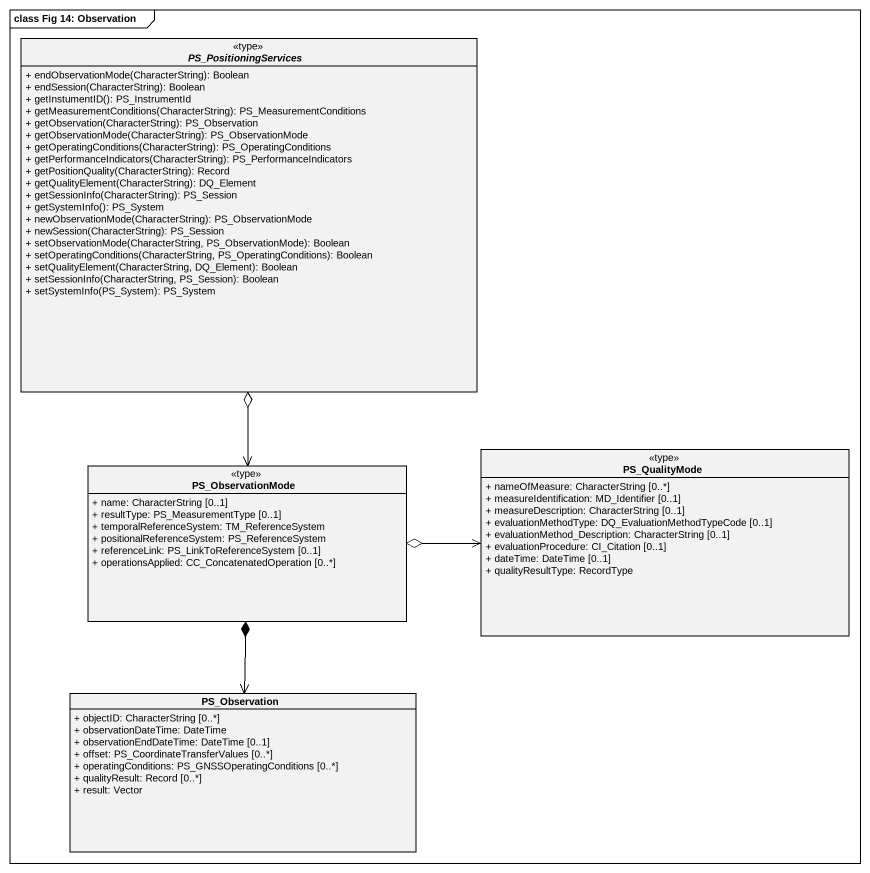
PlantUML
@startuml
mainframe class Fig 14: Observation
hide circle
hide empty members
skinparam classAttributeIconSize 0
abstract class PS_PositioningServices <<type>> {
  + endObservationMode(CharacterString): Boolean
  + endSession(CharacterString): Boolean
  + getInstumentID(): PS_InstrumentId
  + getMeasurementConditions(CharacterString): PS_MeasurementConditions
  + getObservation(CharacterString): PS_Observation
  + getObservationMode(CharacterString): PS_ObservationMode
  + getOperatingConditions(CharacterString): PS_OperatingConditions
  + getPerformanceIndicators(CharacterString): PS_PerformanceIndicators
  + getPositionQuality(CharacterString): Record
  + getQualityElement(CharacterString): DQ_Element
  + getSessionInfo(CharacterString): PS_Session
  + getSystemInfo(): PS_System
  + newObservationMode(CharacterString): PS_ObservationMode
  + newSession(CharacterString): PS_Session
  + setObservationMode(CharacterString, PS_ObservationMode): Boolean
  + setOperatingConditions(CharacterString, PS_OperatingConditions): Boolean
  + setQualityElement(CharacterString, DQ_Element): Boolean
  + setSessionInfo(CharacterString, PS_Session): Boolean
  + setSystemInfo(PS_System): PS_System
}
class PS_QualityMode <<type>> {
  + nameOfMeasure: CharacterString [0..*]
  + measureIdentification: MD_Identifier [0..1]
  + measureDescription: CharacterString [0..1]
  + evaluationMethodType: DQ_EvaluationMethodTypeCode [0..1]
  + evaluationMethod_Description: CharacterString [0..1]
  + evaluationProcedure: CI_Citation [0..1]
  + dateTime: DateTime [0..1]
  + qualityResultType: RecordType
}
class PS_ObservationMode <<type>> {
  + name: CharacterString [0..1]
  + resultType: PS_MeasurementType [0..1]
  + temporalReferenceSystem: TM_ReferenceSystem
  + positionalReferenceSystem: PS_ReferenceSystem
  + referenceLink: PS_LinkToReferenceSystem [0..1]
  + operationsApplied: CC_ConcatenatedOperation [0..*]
}
class PS_Observation {
  + objectID: CharacterString [0..*]
  + observationDateTime: DateTime
  + observationEndDateTime: DateTime [0..1]
  + offset: PS_CoordinateTransferValues [0..*]
  + operatingConditions: PS_GNSSOperatingConditions [0..*]
  + qualityResult: Record [0..*]
  + result: Vector
}
PS_PositioningServices o--> PS_ObservationMode
PS_ObservationMode o-right-> PS_QualityMode
PS_ObservationMode *--> PS_Observation
@enduml
